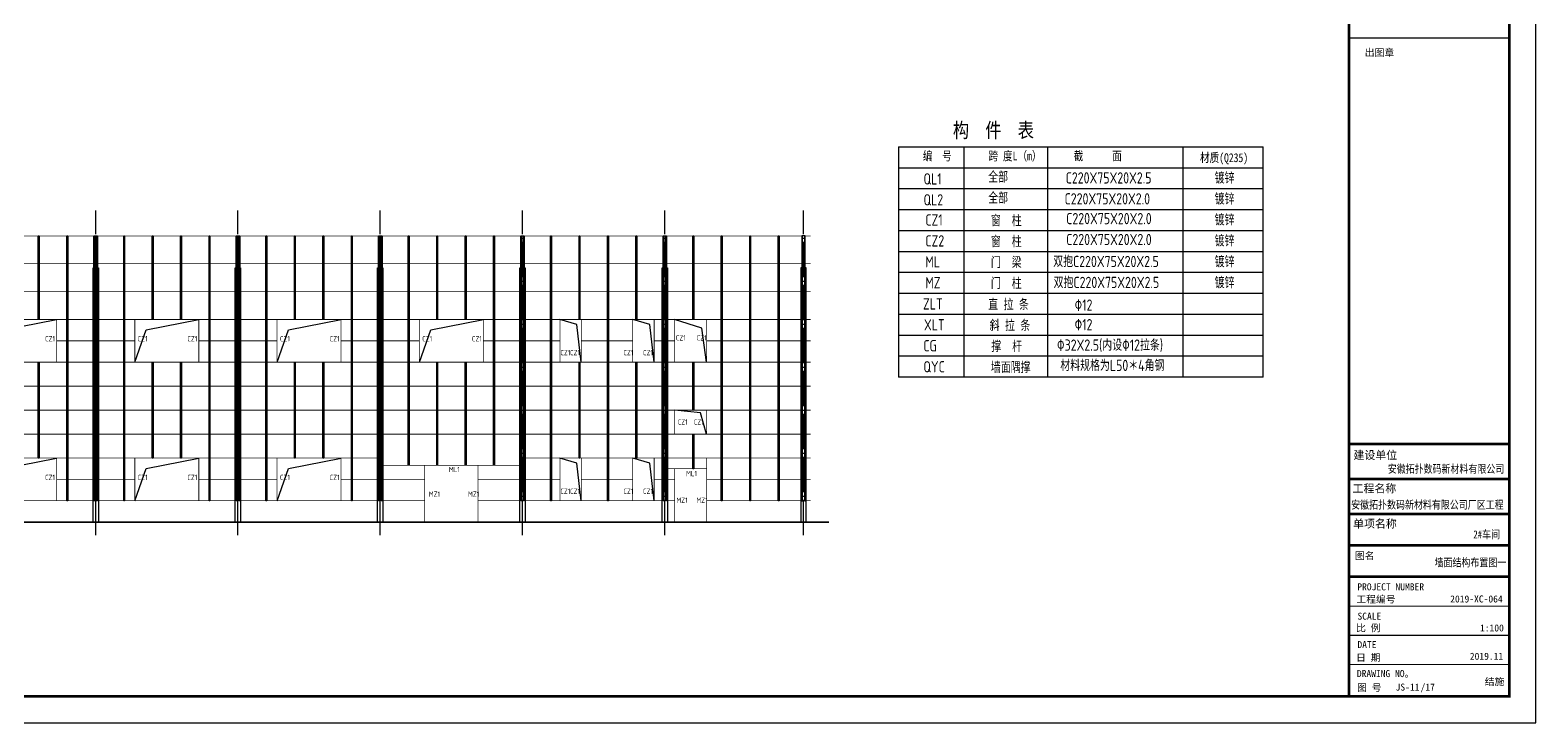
# Model space of a CAD drawing. Extents: x 19118 to 566552, y -1188739 to 92943.
# Drawn here: x 150798 to 235462, y -689840 to -650862 of the extents above; entities that cross this region are included whole.
import ezdxf

# ---------------------------------------------------------------- set-up
doc = ezdxf.new("R2010")
doc.units = 0
doc.header["$LTSCALE"] = 1000
doc.header["$MEASUREMENT"] = 0
doc.linetypes.add('DOTE', pattern=[2.42, 2, -0.2, 0.02, -0.2])
for name, color, linetype in [('3T_BAR', 7, 'CONTINUOUS'), ('A_DE_DETAIL_3', 144, 'CONTINUOUS'), ('DOTE', 9, 'DOTE'), ('PUB_TEXT', 7, 'CONTINUOUS'), ('PUB_TITLE', 4, 'CONTINUOUS'), ('QL', 4, 'CONTINUOUS'), ('TEXT', 7, 'CONTINUOUS'), ('THICK', 6, 'CONTINUOUS'), ('图框', 4, 'CONTINUOUS'), ('窗线', 124, 'CONTINUOUS')]:
    doc.layers.add(name, color=color, linetype=linetype)
doc.styles.add('-宋体', font='SimSun.ttf')
doc.styles.add('-黑体', font='SimSun.ttf')
doc.styles.add('TSSD_Rein', font='atssdeng.shx', dxfattribs={"width": 0.7, "bigfont": 'atssdchn.shx'})
doc.styles.add('宋体', font='SimSun.ttf', dxfattribs={"width": 0.8})
doc.styles.add('黑体', font='simhei.ttf', dxfattribs={"width": 0.6, "height": 4.3})

msp = doc.modelspace()

# ---------------------------------------------------------------- linework, layer by layer
at = {"layer": '3T_BAR', "const_width": 100}
msp.add_lwpolyline([(88362.19, -678544.37), (195708.81, -678544.37)], dxfattribs=at)
at = {"layer": 'A_DE_DETAIL_3'}
for points in [[(154384.73, -662444.37), (154584.73, -662444.37), (154584.73, -664531.3), (154384.73, -664531.3)], [(162384.73, -662444.37), (162584.73, -662444.37), (162584.73, -664531.3), (162384.73, -664531.3)], [(170384.73, -662444.37), (170584.73, -662444.37), (170584.73, -664531.3), (170384.73, -664531.3)], [(178384.73, -662444.37), (178584.73, -662444.37), (178584.73, -664531.3), (178384.73, -664531.3)], [(186384.73, -662444.37), (186584.73, -662444.37), (186584.73, -664531.3), (186384.73, -664531.3)], [(194384.73, -662444.37), (194184.73, -662444.37), (194184.73, -664531.3), (194384.73, -664531.3)], [(154334.73, -664244.37), (154634.73, -664244.37), (154634.73, -678544.37), (154334.73, -678544.37)], [(162334.73, -664244.37), (162634.73, -664244.37), (162634.73, -678544.37), (162334.73, -678544.37)], [(170334.73, -664244.37), (170634.73, -664244.37), (170634.73, -678544.37), (170334.73, -678544.37)], [(178334.73, -664244.37), (178634.73, -664244.37), (178634.73, -678544.37), (178334.73, -678544.37)], [(186334.73, -664244.37), (186634.73, -664244.37), (186634.73, -678544.37), (186334.73, -678544.37)], [(194434.73, -664244.37), (194134.73, -664244.37), (194134.73, -678544.37), (194434.73, -678544.37)]]:
    msp.add_lwpolyline(points, close=True, dxfattribs=at)
at = {"layer": 'DOTE', "linetype": 'DOTE'}
for p, q in [((154484.73, -679286.31), (154484.73, -661011.8)), ((162484.73, -679286.31), (162484.73, -661011.8)), ((170484.73, -679286.31), (170484.73, -661011.8)), ((178484.73, -679286.31), (178484.73, -661011.8)), ((186484.73, -679286.31), (186484.73, -661011.8)), ((194284.73, -679286.31), (194284.73, -661011.8))]:
    msp.add_line(p, q, dxfattribs=at)
at = {"layer": 'PUB_TEXT'}
for p, q in [((199631.44, -657428.61), (220118.71, -657428.61)), ((199631.44, -657428.61), (220118.71, -657428.61)), ((199631.44, -657428.61), (220118.71, -657428.61)), ((199631.44, -657428.61), (220118.71, -657428.61)), ((199631.44, -657428.61), (220118.71, -657428.61)), ((203317.93, -670373.41), (203317.93, -657428.61)), ((208023, -670373.41), (208023, -657428.61)), ((215634.81, -670373.41), (215634.81, -657428.61)), ((199631.44, -658605.41), (220118.71, -658605.41)), ((199631.44, -658605.41), (220118.71, -658605.41)), ((199631.44, -659782.21), (220118.71, -659782.21)), ((199631.44, -659782.21), (220118.71, -659782.21)), ((199631.44, -660959.01), (220118.71, -660959.01)), ((199631.44, -660959.01), (220118.71, -660959.01)), ((199631.44, -662135.81), (220118.71, -662135.81)), ((199631.44, -662135.81), (220118.71, -662135.81)), ((199631.44, -663312.61), (220118.71, -663312.61)), ((199631.44, -663312.61), (220118.71, -663312.61)), ((199631.44, -664489.41), (220118.71, -664489.41)), ((199631.44, -665666.21), (220118.71, -665666.21)), ((199631.44, -666843.01), (220118.71, -666843.01)), ((199631.44, -668019.81), (220118.71, -668019.81)), ((199631.44, -668019.81), (220118.71, -668019.81)), ((199631.44, -669196.61), (220118.71, -669196.61)), ((199631.44, -669196.61), (220118.71, -669196.61)), ((199631.44, -670373.41), (220118.71, -670373.41)), ((199631.44, -670373.41), (220118.71, -670373.41))]:
    msp.add_line(p, q, dxfattribs=at)
at = {"layer": 'PUB_TEXT', "const_width": 62.17}
for points in [[(199631.44, -657428.61), (220118.71, -657428.61)], [(199631.44, -657428.61), (199631.44, -670373.41), (220118.71, -670373.41), (220118.71, -657428.61)]]:
    msp.add_lwpolyline(points, dxfattribs=at)
at = {"layer": 'PUB_TITLE'}
msp.add_lwpolyline([(77811.65, -689840.43), (235461.65, -689840.43), (235461.65, -600740.43), (77811.65, -600740.43)], close=True, dxfattribs=at)
at = {"layer": 'PUB_TITLE', "const_width": 150}
msp.add_lwpolyline([(81561.65, -688340.43), (233961.65, -688340.43), (233961.65, -602240.43), (81561.65, -602240.43)], close=True, dxfattribs=at)
at = {"layer": 'QL', "const_width": 40}
for points in [[(194684.73, -662444.37), (90284.73, -662444.37)], [(194684.73, -664004.37), (90284.73, -664004.37)], [(194684.73, -665584.37), (90284.73, -665584.37)], [(194684.73, -667144.37), (90284.73, -667144.37)], [(152284.71, -669544.37), (152284.71, -667144.37)], [(156684.73, -669544.37), (156684.73, -667144.37)], [(160284.73, -669544.37), (160284.73, -667144.37)], [(164684.73, -669544.37), (164684.73, -667144.37)], [(168284.73, -669544.37), (168284.73, -667144.37)], [(172684.71, -669544.37), (172684.71, -667144.37)], [(176284.71, -669544.37), (176284.71, -667144.37)], [(180584.73, -669544.37), (180584.73, -667144.37)], [(181784.73, -669544.37), (181784.73, -667144.37)], [(184684.73, -669544.37), (184684.73, -667144.37)], [(185884.73, -669544.37), (185884.73, -667144.37)], [(187034.73, -669544.37), (187034.73, -667144.37)], [(188834.73, -669544.37), (188834.73, -667144.37)], [(156684.73, -668344.37), (152284.71, -668344.37)], [(164684.73, -668344.37), (160284.73, -668344.37)], [(172684.71, -668344.37), (168284.73, -668344.37)], [(180584.73, -668344.37), (176284.71, -668344.37)], [(181784.73, -668344.37), (184684.73, -668344.37)], [(181784.73, -668344.37), (184684.73, -668344.37)], [(184684.73, -668344.37), (182684.73, -668344.37)], [(187034.73, -668344.37), (185884.73, -668344.37)], [(194684.73, -668344.37), (188834.73, -668344.37)], [(194684.73, -669544.37), (90284.73, -669544.37)], [(194684.73, -670894.37), (90284.73, -670894.37)], [(194684.73, -672244.37), (90284.73, -672244.37)], [(187034.73, -673594.37), (187034.73, -672244.37)], [(188834.73, -673594.37), (188834.73, -672244.37)], [(170484.73, -673594.37), (146484.73, -673594.37)], [(194684.73, -673594.37), (170484.73, -673594.37)], [(170484.73, -674944.37), (146484.73, -674944.37)], [(152284.73, -677344.37), (152284.73, -674944.37)], [(156684.73, -677344.37), (156684.73, -674944.37)], [(160284.73, -677344.37), (160284.73, -674944.37)], [(164684.73, -677344.37), (164684.73, -674944.37)], [(168284.73, -677344.37), (168284.73, -674944.37)], [(170634.73, -674944.37), (170484.73, -674944.37)], [(170484.73, -675344.37), (178484.73, -675344.37)], [(172984.73, -675344.37), (172984.73, -678544.37)], [(175984.73, -675344.37), (175984.73, -678544.37)], [(194684.73, -674944.37), (178334.73, -674944.37)], [(180584.73, -677344.37), (180584.73, -674944.37)], [(181784.73, -677344.37), (181784.73, -674944.37)], [(184684.73, -677344.37), (184684.73, -674944.37)], [(185884.73, -677344.37), (185884.73, -674944.37)], [(188834.73, -675544.37), (186484.73, -675544.37)], [(187034.73, -678544.37), (187034.73, -675544.37)], [(188834.73, -678544.37), (188834.73, -674944.37)], [(156684.73, -676144.37), (152284.73, -676144.37)], [(164684.73, -676144.37), (160284.73, -676144.37)], [(170484.73, -676144.37), (168284.73, -676144.37)], [(172984.73, -676144.37), (170484.73, -676144.37)], [(180584.73, -676144.37), (175984.73, -676144.37)], [(183484.73, -676144.37), (181784.73, -676144.37)], [(181784.73, -676144.37), (184684.73, -676144.37)], [(187034.73, -676144.37), (185884.73, -676144.37)], [(194684.73, -676144.37), (188834.73, -676144.37)], [(170484.73, -677344.37), (146484.73, -677344.37)], [(172984.73, -677344.37), (170484.73, -677344.37)], [(186284.73, -677344.37), (175984.73, -677344.37)], [(187034.73, -677344.37), (186284.73, -677344.37)], [(194684.73, -677344.37), (188834.73, -677344.37)]]:
    msp.add_lwpolyline(points, dxfattribs=at)
at = {"layer": 'THICK'}
for points in [[(151259.73, -662444.37), (151309.73, -662444.37), (151309.73, -667144.37), (151259.73, -667144.37)], [(152859.73, -662444.37), (152909.73, -662444.37), (152909.73, -677344.37), (152859.73, -677344.37)], [(154384.73, -662444.37), (154434.73, -662444.37), (154434.73, -677344.37), (154384.73, -677344.37)], [(154534.73, -662444.37), (154584.73, -662444.37), (154584.73, -677344.37), (154534.73, -677344.37)], [(156059.73, -662444.37), (156109.73, -662444.37), (156109.73, -677344.37), (156059.73, -677344.37)], [(157659.73, -662444.37), (157709.73, -662444.37), (157709.73, -667144.37), (157659.73, -667144.37)], [(159259.73, -662444.37), (159309.73, -662444.37), (159309.73, -667144.37), (159259.73, -667144.37)], [(160859.73, -662444.37), (160909.73, -662444.37), (160909.73, -677344.37), (160859.73, -677344.37)], [(162384.73, -662444.37), (162434.73, -662444.37), (162434.73, -677344.37), (162384.73, -677344.37)], [(162534.73, -662444.37), (162584.73, -662444.37), (162584.73, -677344.37), (162534.73, -677344.37)], [(164059.73, -662444.37), (164109.73, -662444.37), (164109.73, -677344.37), (164059.73, -677344.37)], [(165659.73, -662444.37), (165709.73, -662444.37), (165709.73, -667144.37), (165659.73, -667144.37)], [(167259.73, -662444.37), (167309.73, -662444.37), (167309.73, -667144.37), (167259.73, -667144.37)], [(168859.73, -662444.37), (168909.73, -662444.37), (168909.73, -677344.37), (168859.73, -677344.37)], [(170384.73, -662444.37), (170434.73, -662444.37), (170434.73, -677344.37), (170384.73, -677344.37)], [(170534.73, -662444.37), (170584.73, -662444.37), (170584.73, -677344.37), (170534.73, -677344.37)], [(172059.73, -662444.37), (172109.73, -662444.37), (172109.73, -675344.37), (172059.73, -675344.37)], [(173659.73, -662444.37), (173709.73, -662444.37), (173709.73, -667144.37), (173659.73, -667144.37)], [(175259.73, -662444.37), (175309.73, -662444.37), (175309.73, -667144.37), (175259.73, -667144.37)], [(176859.73, -662444.37), (176909.73, -662444.37), (176909.73, -675344.37), (176859.73, -675344.37)], [(178384.73, -662444.37), (178434.73, -662444.37), (178434.73, -677344.37), (178384.73, -677344.37)], [(178534.73, -662444.37), (178584.73, -662444.37), (178584.73, -677344.37), (178534.73, -677344.37)], [(180059.73, -662444.37), (180109.73, -662444.37), (180109.73, -677344.37), (180059.73, -677344.37)], [(181659.73, -662444.37), (181709.73, -662444.37), (181709.73, -667144.37), (181659.73, -667144.37)], [(183259.73, -662444.37), (183309.73, -662444.37), (183309.73, -677344.37), (183259.73, -677344.37)], [(184859.73, -662444.37), (184909.73, -662444.37), (184909.73, -667144.37), (184859.73, -667144.37)], [(186384.73, -662444.37), (186434.73, -662444.37), (186434.73, -677344.37), (186384.73, -677344.37)], [(186534.73, -662444.37), (186584.73, -662444.37), (186584.73, -677344.37), (186534.73, -677344.37)], [(188059.73, -662444.37), (188109.73, -662444.37), (188109.73, -667144.37), (188059.73, -667144.37)], [(189659.73, -662444.37), (189709.73, -662444.37), (189709.73, -677344.37), (189659.73, -677344.37)], [(191259.73, -662444.37), (191309.73, -662444.37), (191309.73, -677344.37), (191259.73, -677344.37)], [(192859.73, -662444.37), (192909.73, -662444.37), (192909.73, -677344.37), (192859.73, -677344.37)], [(194234.73, -662444.37), (194184.73, -662444.37), (194184.73, -677344.37), (194234.73, -677344.37)], [(194384.73, -662444.37), (194334.73, -662444.37), (194334.73, -677344.37), (194384.73, -677344.37)], [(151259.73, -669544.37), (151309.73, -669544.37), (151309.73, -674944.37), (151259.73, -674944.37)], [(157659.73, -669544.37), (157709.73, -669544.37), (157709.73, -674944.37), (157659.73, -674944.37)], [(159259.73, -669544.37), (159309.73, -669544.37), (159309.73, -674944.37), (159259.73, -674944.37)], [(165659.73, -669544.37), (165709.73, -669544.37), (165709.73, -674944.37), (165659.73, -674944.37)], [(167259.73, -669544.37), (167309.73, -669544.37), (167309.73, -674944.37), (167259.73, -674944.37)], [(173659.73, -669544.37), (173709.73, -669544.37), (173709.73, -675344.37), (173659.73, -675344.37)], [(175259.73, -669544.37), (175309.73, -669544.37), (175309.73, -675344.37), (175259.73, -675344.37)], [(181659.73, -669544.37), (181709.73, -669544.37), (181709.73, -674944.37), (181659.73, -674944.37)], [(184859.73, -669544.37), (184909.73, -669544.37), (184909.73, -674944.37), (184859.73, -674944.37)], [(188059.73, -669544.37), (188109.73, -669544.37), (188109.73, -672244.37), (188059.73, -672244.37)], [(188059.73, -673594.37), (188109.73, -673594.37), (188109.73, -675544.37), (188059.73, -675544.37)]]:
    msp.add_lwpolyline(points, close=True, dxfattribs=at)
at = {"layer": '图框', "color": 4, "const_width": 147.89}
msp.add_lwpolyline([(224947.8, -602240.43), (233961.65, -602240.43), (233961.65, -688340.43), (224947.8, -688340.43)], close=True, dxfattribs=at)
at = {"layer": '图框', "color": 0, "const_width": 75}
msp.add_lwpolyline([(224947.8, -651302.09), (233961.65, -651302.09)], dxfattribs=at)
at = {"layer": '图框', "color": 4}
for points, const_width in [([(224947.8, -674140.72), (233928.89, -674140.72)], 149.4), ([(224947.8, -676116.23), (233931.66, -676116.23)], 149.4), ([(224947.8, -678088.03), (233961.65, -678088.03)], 149.4), ([(224947.8, -679844.13), (233961.65, -679844.13)], 149.4), ([(224947.8, -681620.95), (233961.65, -681620.95)], 149.4), ([(224947.8, -683269.24), (233961.65, -683269.24)], 60.51), ([(224947.8, -684914.67), (233961.65, -684914.67)], 60.51), ([(224947.8, -686547.63), (233961.65, -686547.63)], 60.51)]:
    msp.add_lwpolyline(points, dxfattribs=dict(at, const_width=const_width))
at = {"layer": '窗线'}
for points in [[(148684.71, -669544.37), (149328.43, -667720.98), (152284.71, -667144.37)], [(156684.73, -669544.37), (157328.45, -667720.98), (160284.73, -667144.37)], [(164684.73, -669544.37), (165328.45, -667720.98), (168284.73, -667144.37)], [(172684.71, -669544.37), (173328.43, -667720.98), (176284.71, -667144.37)], [(181781.6, -669544.37), (181535.89, -667420.69), (180584.73, -667144.37)], [(185881.6, -669544.37), (185635.89, -667420.69), (184684.73, -667144.37)], [(188834.73, -669544.37), (188560.04, -667637.83), (187034.73, -667144.37)], [(188834.73, -673594.37), (188485.89, -672403.66), (187034.73, -672244.37)], [(148684.73, -677344.37), (149328.45, -675520.98), (152284.73, -674944.37)], [(156684.73, -677344.37), (157328.45, -675520.98), (160284.73, -674944.37)], [(164684.73, -677344.37), (165328.45, -675520.98), (168284.73, -674944.37)], [(181781.6, -677344.37), (181535.89, -675220.69), (180584.73, -674944.37)], [(185881.6, -677344.37), (185635.89, -675220.69), (184684.73, -674944.37)]]:
    msp.add_lwpolyline(points, dxfattribs=at)

# ---------------------------------------------------------------- texts
at = {"layer": 'PUB_TEXT', "width": 0.8}
for s, height, style, p in [('构  件  表', 835.573, '-宋体', (202683.66, -656909.4)), ('编  号', 497.365, '-宋体', (200992.97, -658193.31)), ('跨 度L（m）', 497.365, '-宋体', (204685.76, -658193.31)), ('截      面', 497.365, '-宋体', (209473.08, -658193.31)), ('材质(Q235)', 497.365, '-宋体', (216571.94, -658289.48)), ('QL1', 633.6, 'TSSD_Rein', (201032.99, -659551.08)), ('全部', 633.6, 'TSSD_Rein', (204667.5, -659444.77)), ('C220X75X20X2.5 ', 633.6, 'TSSD_Rein', (209025.14, -659494.84)), ('镀锌', 633.6, 'TSSD_Rein', (217397.93, -659502.41)), ('QL2', 633.6, 'TSSD_Rein', (201032.99, -660727.88)), ('全部', 633.6, 'TSSD_Rein', (204667.5, -660621.57)), ('C220X75X20X2.0', 633.6, 'TSSD_Rein', (208964.51, -660671.64)), ('镀锌', 633.6, 'TSSD_Rein', (217397.93, -660679.21)), ('窗  柱', 633.6, 'TSSD_Rein', (204819.67, -661899.56)), ('C220X75X20X2.0', 633.6, 'TSSD_Rein', (209055.3, -661784.32)), ('镀锌', 633.6, 'TSSD_Rein', (217397.93, -661856.01)), ('CZ1', 633.6, 'TSSD_Rein', (201133.53, -661860.79)), ('CZ2', 633.6, 'TSSD_Rein', (201133.53, -663037.59)), ('窗  柱', 633.6, 'TSSD_Rein', (204819.67, -663076.36)), ('C220X75X20X2.0', 633.6, 'TSSD_Rein', (209055.3, -662961.12)), ('镀锌', 633.6, 'TSSD_Rein', (217397.93, -663032.81)), ('ML', 633.6, 'TSSD_Rein', (201133.53, -664214.39)), ('门  梁', 633.6, 'TSSD_Rein', (204819.67, -664253.17)), ('双抱C220X75X20X2.5 ', 633.6, 'TSSD_Rein', (208322.39, -664196.86)), ('镀锌', 633.6, 'TSSD_Rein', (217397.93, -664209.61)), ('MZ', 633.6, 'TSSD_Rein', (201133.53, -665391.19)), ('门  柱', 633.6, 'TSSD_Rein', (204819.67, -665429.97)), ('双抱C220X75X20X2.5 ', 633.6, 'TSSD_Rein', (208344.46, -665373.66)), ('镀锌', 633.6, 'TSSD_Rein', (217397.93, -665386.41)), ('ZLT ', 633.6, 'TSSD_Rein', (201001.98, -666583.31)), ('直 拉 条', 633.6, 'TSSD_Rein', (204667.5, -666622.09)), ('%%13012', 633.6, 'TSSD_Rein', (209522.63, -666650.69)), ('XLT ', 633.6, 'TSSD_Rein', (201053.94, -667760.11)), ('斜 拉 条', 633.6, 'TSSD_Rein', (204745.1, -667798.89)), ('%%13012', 633.6, 'TSSD_Rein', (209522.63, -667750.42)), ('CG ', 633.6, 'TSSD_Rein', (201022.12, -668936.5)), ('撑  杆', 633.6, 'TSSD_Rein', (204842.1, -668975.28)), ('%%13032X2.5(内设%%13012拉条)', 633.6, 'TSSD_Rein', (208532.69, -668899.73)), ('QYC', 633.6, 'TSSD_Rein', (201023.21, -670118.49)), ('墙面隅撑', 633.6, 'TSSD_Rein', (204819.67, -670157.27)), ('材料规格为L50＊4角钢', 633.6, 'TSSD_Rein', (208721.93, -670042.02))]:
    msp.add_text(s, height=height, dxfattribs=dict(at, style=style)).set_placement(p)
at = {"layer": 'TEXT', "style": 'TSSD_Rein', "width": 0.8}
for s, p in [('CZ1', (151640.11, -668376.77)), ('CZ1', (156845.96, -668376.77)), ('CZ1', (159640.12, -668376.77)), ('CZ1', (164845.96, -668376.77)), ('CZ1', (167640.12, -668376.77)), ('CZ1', (172845.95, -668376.77)), ('CZ1', (175640.11, -668376.77)), ('CZ1', (187105.84, -668325.87)), ('CZ1', (188279.43, -668325.87)), ('CZ1', (180610.76, -669159.45)), ('CZ1', (181158.83, -669159.45)), ('CZ1', (184155.48, -669159.45)), ('CZ1', (185258.83, -669159.45)), ('CZ1', (187209.03, -673059.45)), ('CZ1', (188108.83, -673059.45)), ('ML1', (174344.99, -675733.29)), ('CZ1', (151640.12, -676176.77)), ('CZ1', (156845.96, -676176.77)), ('CZ1', (159640.12, -676176.77)), ('CZ1', (164845.96, -676176.77)), ('CZ1', (167640.12, -676176.77)), ('ML1', (187679.72, -675960.81)), ('MZ1', (173216.15, -677119.55)), ('MZ1', (175420.75, -677119.55)), ('CZ1', (180610.76, -676959.45)), ('CZ1', (181158.83, -676959.45)), ('CZ1', (184155.48, -676959.45)), ('CZ1', (185258.83, -676959.45)), ('MZ1', (187134.5, -677460.8)), ('MZ1', (188261.92, -677460.8))]:
    msp.add_text(s, height=300, dxfattribs=at).set_placement(p)
at = {"layer": 'TEXT', "color": 3, "style": '-黑体', "width": 0.8}
for s, p in [('安徽拓扑数码新材料有限公司', (227130.57, -675775.27)), ('安徽拓扑数码新材料有限公司厂区工程', (225074.64, -677791.99)), ('2#车间', (231945.39, -679461.49)), ('墙面结构布置图一', (229761.86, -681040.62))]:
    msp.add_text(s, height=450.225, dxfattribs=at).set_placement(p)
at = {"layer": '图框', "color": 4}
for s, height, style, p in [('出图章', 394.416, '黑体', (225840.54, -652322.72)), ('建设单位', 450, '黑体', (225205.26, -674999.75)), ('工程名称', 450, '黑体', (225155.44, -676877.07)), ('单项名称', 450, '黑体', (225185.44, -678858.57)), ('图名', 394.416, '黑体', (225289.28, -680631.69)), ('工程编号', 394.416, '黑体', (225366.49, -683078.67)), ('2019-XC-064', 394.416, '宋体', (230643.97, -683065.04)), ('SCALE', 394.416, '黑体', (225429.33, -684031.95)), ('比 例', 394.416, '黑体', (225353.21, -684696.39)), ('1:100', 394.416, '宋体', (232318.7, -684694.81)), ('DATE', 394.416, '黑体', (225427.26, -685634.88)), ('日 期', 394.416, '黑体', (225353.21, -686365.61)), ('2019.11', 394.416, '宋体', (231747.82, -686287.05)), ('DRAWING NO。', 394.416, '黑体', (225396.15, -687261.93)), ('图 号', 394.416, '黑体', (225409.22, -688049.52))]:
    msp.add_text(s, height=height, dxfattribs=dict(at, style=style)).set_placement(p)
at = {"layer": '图框', "color": 0, "style": '黑体'}
msp.add_text('PROJECT NUMBER', height=394.416, dxfattribs=at).set_placement((225419.68, -682381.47))
at = {"layer": '图框', "color": 3, "style": '宋体'}
for s, p in [('结施', (232584.59, -687715.75)), ('JS-11', (227572.52, -688021.99)), ('/17', (228979.1, -688021.99))]:
    msp.add_text(s, height=394.416, dxfattribs=at).set_placement(p)

doc.saveas('drawing.dxf')
